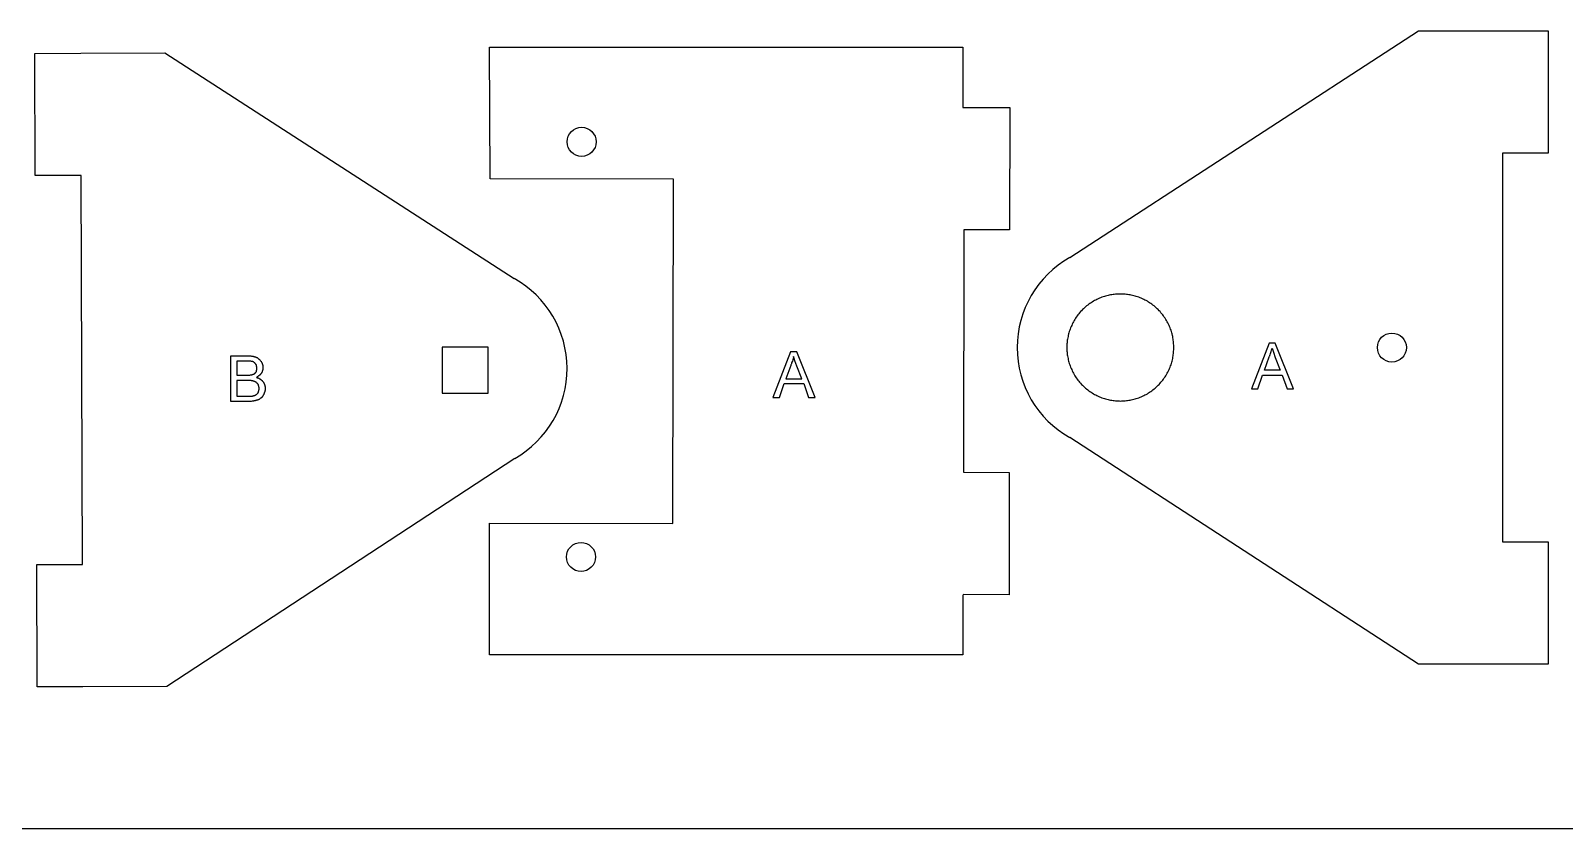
# Model space of a CAD drawing. Extents: x -681 to -116, y -32 to 76.
# Drawn here: x -398.1 to -297.7, y -31.6 to 20.6 of the extents above; entities that cross this region are included whole.
import ezdxf

# ---------------------------------------------------------------- set-up
doc = ezdxf.new("R2010")
doc.units = 0
doc.layers.add('DEFAULT', color=7, linetype='CONTINUOUS')
doc.layers.add('MAKE2D$VISIBLE$LINES', color=7, linetype='CONTINUOUS')

msp = doc.modelspace()

# ---------------------------------------------------------------- linework, layer by layer
at = {"layer": 'DEFAULT'}
for p, q in [((-368.03, 10.88), (-368.07, 19.49)), ((-368.07, 19.49), (-337.09, 19.49)), ((-337.09, 19.49), (-337.09, 15.55)), ((-337.09, 15.55), (-334.02, 15.54)), ((-334.02, 15.54), (-334.04, 7.54)), ((-356.03, 10.86), (-368.03, 10.88)), ((-356.07, -11.68), (-356.03, 10.86)), ((-337.04, 7.55), (-337.06, -8.32)), ((-334.04, 7.54), (-337.04, 7.55)), ((-368.16, -0.14), (-371.16, -0.14)), ((-371.16, -0.14), (-371.16, -3.14)), ((-368.16, -3.14), (-368.16, -0.14)), ((-371.16, -3.14), (-368.16, -3.14)), ((-337.06, -8.32), (-334.06, -8.33)), ((-334.06, -8.33), (-334.07, -16.33)), ((-368.07, -16.33), (-368.07, -11.66)), ((-368.07, -11.66), (-356.07, -11.68)), ((-368.07, -20.27), (-368.07, -16.33)), ((-337.09, -16.33), (-337.09, -20.27)), ((-334.07, -16.33), (-337.07, -16.32)), ((-337.09, -20.27), (-368.07, -20.27)), ((-681.13, -31.62), (-116.13, -31.62))]:
    msp.add_line(p, q, dxfattribs=at)
at = {"layer": 'DEFAULT', "color": 3}
for p, q in [((-317.07, 0.12), (-318.21, -2.86)), ((-316.66, 0.12), (-317.07, 0.12)), ((-315.47, -2.86), (-316.66, 0.12)), ((-385, -3.68), (-385, -0.7)), ((-385, -0.7), (-383.88, -0.7)), ((-383.88, -0.7), (-383.84, -0.7)), ((-383.84, -0.7), (-383.8, -0.7)), ((-383.8, -0.7), (-383.76, -0.71)), ((-383.76, -0.71), (-383.72, -0.71)), ((-383.72, -0.71), (-383.68, -0.71)), ((-383.68, -0.71), (-383.64, -0.72)), ((-383.64, -0.72), (-383.6, -0.72)), ((-383.6, -0.72), (-383.57, -0.73)), ((-383.57, -0.73), (-383.53, -0.73)), ((-383.53, -0.73), (-383.5, -0.74)), ((-383.5, -0.74), (-383.47, -0.75)), ((-383.47, -0.75), (-383.44, -0.76)), ((-383.44, -0.76), (-383.41, -0.76)), ((-383.41, -0.76), (-383.38, -0.77)), ((-383.38, -0.77), (-383.35, -0.78)), ((-383.35, -0.78), (-383.32, -0.79)), ((-383.32, -0.79), (-383.3, -0.81)), ((-383.3, -0.81), (-383.27, -0.82)), ((-383.27, -0.82), (-383.25, -0.84)), ((-383.25, -0.84), (-383.23, -0.85)), ((-383.23, -0.85), (-383.21, -0.87)), ((-383.21, -0.87), (-383.19, -0.88)), ((-383.19, -0.88), (-383.17, -0.9)), ((-383.17, -0.9), (-383.15, -0.92)), ((-383.15, -0.92), (-383.13, -0.94)), ((-383.13, -0.94), (-383.11, -0.95)), ((-383.11, -0.95), (-383.09, -0.97)), ((-383.09, -0.97), (-383.07, -0.99)), ((-383.07, -0.99), (-383.05, -1.02)), ((-348.38, -0.44), (-349.52, -3.43)), ((-347.97, -0.44), (-348.38, -0.44)), ((-348.23, -0.97), (-348.25, -1.05)), ((-348.21, -0.9), (-348.23, -0.97)), ((-348.17, -0.75), (-348.21, -0.9)), ((-348.15, -0.81), (-348.17, -0.75)), ((-348.13, -0.88), (-348.15, -0.81)), ((-348.09, -1.03), (-348.13, -0.88)), ((-346.77, -3.43), (-347.97, -0.44)), ((-317.36, -1.63), (-317.06, -0.76)), ((-317.06, -0.76), (-317.04, -0.73)), ((-317.04, -0.73), (-317.02, -0.7)), ((-317.02, -0.7), (-317.01, -0.66)), ((-317.01, -0.66), (-317, -0.63)), ((-317, -0.63), (-316.97, -0.55)), ((-316.97, -0.55), (-316.94, -0.48)), ((-316.94, -0.48), (-316.92, -0.41)), ((-316.92, -0.41), (-316.9, -0.34)), ((-316.9, -0.34), (-316.86, -0.19)), ((-316.86, -0.19), (-316.84, -0.25)), ((-316.84, -0.25), (-316.82, -0.32)), ((-316.82, -0.32), (-316.78, -0.47)), ((-316.78, -0.47), (-316.66, -0.82)), ((-316.66, -0.82), (-316.33, -1.63)), ((-384.01, -1.05), (-384.6, -1.05)), ((-384.6, -1.05), (-384.6, -1.97)), ((-384.6, -1.97), (-383.95, -1.97)), ((-383.93, -1.05), (-384.01, -1.05)), ((-383.95, -1.97), (-383.89, -1.97)), ((-383.86, -1.05), (-383.93, -1.05)), ((-383.89, -1.97), (-383.84, -1.96)), ((-383.79, -1.05), (-383.86, -1.05)), ((-383.84, -1.96), (-383.79, -1.96)), ((-383.73, -1.06), (-383.79, -1.05)), ((-383.79, -1.96), (-383.74, -1.96)), ((-383.74, -1.96), (-383.7, -1.95)), ((-383.68, -1.06), (-383.73, -1.06)), ((-383.7, -1.95), (-383.66, -1.95)), ((-383.63, -1.07), (-383.68, -1.06)), ((-383.66, -1.95), (-383.62, -1.94)), ((-383.59, -1.08), (-383.63, -1.07)), ((-383.62, -1.94), (-383.61, -1.94)), ((-383.61, -1.94), (-383.59, -1.93)), ((-383.56, -1.08), (-383.59, -1.08)), ((-383.59, -1.93), (-383.55, -1.92)), ((-383.55, -1.09), (-383.56, -1.08)), ((-383.54, -1.09), (-383.55, -1.09)), ((-383.55, -1.92), (-383.54, -1.91)), ((-383.53, -1.09), (-383.54, -1.09)), ((-383.54, -1.91), (-383.52, -1.9)), ((-383.52, -1.1), (-383.53, -1.09)), ((-383.51, -1.1), (-383.52, -1.1)), ((-383.52, -1.1), (-383.52, -1.1)), ((-383.52, -1.9), (-383.5, -1.9)), ((-383.5, -1.11), (-383.51, -1.1)), ((-383.49, -1.11), (-383.5, -1.11)), ((-383.5, -1.9), (-383.48, -1.89)), ((-383.49, -1.12), (-383.49, -1.11)), ((-383.48, -1.12), (-383.49, -1.12)), ((-383.47, -1.13), (-383.48, -1.12)), ((-383.48, -1.89), (-383.47, -1.88)), ((-383.48, -1.89), (-383.48, -1.89)), ((-383.46, -1.14), (-383.47, -1.13)), ((-383.47, -1.13), (-383.47, -1.13)), ((-383.47, -1.88), (-383.46, -1.88)), ((-383.45, -1.15), (-383.46, -1.14)), ((-383.46, -1.14), (-383.46, -1.14)), ((-383.46, -1.88), (-383.45, -1.87)), ((-383.44, -1.15), (-383.45, -1.15)), ((-383.45, -1.87), (-383.44, -1.86)), ((-383.45, -1.87), (-383.45, -1.87)), ((-383.44, -1.16), (-383.44, -1.15)), ((-383.43, -1.16), (-383.44, -1.16)), ((-383.44, -1.86), (-383.43, -1.86)), ((-383.42, -1.17), (-383.43, -1.16)), ((-383.43, -1.86), (-383.42, -1.85)), ((-383.43, -1.86), (-383.43, -1.86)), ((-383.41, -1.18), (-383.42, -1.17)), ((-383.42, -1.85), (-383.41, -1.85)), ((-383.4, -1.19), (-383.41, -1.18)), ((-383.41, -1.85), (-383.41, -1.84)), ((-383.41, -1.84), (-383.4, -1.84)), ((-383.39, -1.21), (-383.4, -1.19)), ((-383.4, -1.83), (-383.39, -1.82)), ((-383.4, -1.84), (-383.4, -1.83)), ((-383.38, -1.22), (-383.39, -1.21)), ((-383.39, -1.82), (-383.38, -1.82)), ((-383.37, -1.23), (-383.38, -1.22)), ((-383.38, -1.82), (-383.38, -1.81)), ((-383.38, -1.81), (-383.37, -1.81)), ((-383.36, -1.25), (-383.37, -1.23)), ((-383.37, -1.8), (-383.36, -1.79)), ((-383.37, -1.81), (-383.37, -1.8)), ((-383.35, -1.25), (-383.36, -1.25)), ((-383.36, -1.79), (-383.35, -1.78)), ((-383.36, -1.79), (-383.36, -1.79)), ((-383.35, -1.26), (-383.35, -1.25)), ((-383.34, -1.27), (-383.35, -1.26)), ((-383.35, -1.78), (-383.35, -1.77)), ((-383.35, -1.77), (-383.34, -1.77)), ((-383.33, -1.28), (-383.34, -1.27)), ((-383.34, -1.27), (-383.34, -1.27)), ((-383.34, -1.76), (-383.33, -1.75)), ((-383.34, -1.77), (-383.34, -1.76)), ((-383.33, -1.29), (-383.33, -1.28)), ((-383.33, -1.3), (-383.33, -1.29)), ((-383.32, -1.3), (-383.33, -1.3)), ((-383.33, -1.74), (-383.32, -1.73)), ((-383.33, -1.75), (-383.33, -1.74)), ((-383.33, -1.74), (-383.33, -1.74)), ((-383.32, -1.31), (-383.32, -1.3)), ((-383.32, -1.32), (-383.32, -1.31)), ((-383.31, -1.33), (-383.32, -1.32)), ((-383.32, -1.72), (-383.32, -1.71)), ((-383.32, -1.71), (-383.31, -1.71)), ((-383.32, -1.73), (-383.32, -1.72)), ((-383.31, -1.34), (-383.31, -1.33)), ((-383.31, -1.33), (-383.31, -1.33)), ((-383.31, -1.35), (-383.31, -1.34)), ((-383.3, -1.36), (-383.31, -1.35)), ((-383.31, -1.68), (-383.3, -1.67)), ((-383.31, -1.69), (-383.31, -1.68)), ((-383.31, -1.7), (-383.31, -1.69)), ((-383.31, -1.71), (-383.31, -1.7)), ((-383.3, -1.37), (-383.3, -1.36)), ((-383.3, -1.38), (-383.3, -1.37)), ((-383.3, -1.39), (-383.3, -1.38)), ((-383.3, -1.38), (-383.3, -1.38)), ((-383.29, -1.4), (-383.3, -1.39)), ((-383.3, -1.64), (-383.29, -1.63)), ((-383.3, -1.65), (-383.3, -1.64)), ((-383.3, -1.66), (-383.3, -1.65)), ((-383.3, -1.67), (-383.3, -1.66)), ((-383.3, -1.67), (-383.3, -1.67)), ((-383.29, -1.42), (-383.29, -1.4)), ((-383.29, -1.44), (-383.29, -1.42)), ((-383.29, -1.46), (-383.29, -1.44)), ((-383.29, -1.48), (-383.29, -1.46)), ((-383.29, -1.5), (-383.29, -1.48)), ((-383.29, -1.52), (-383.29, -1.5)), ((-383.29, -1.54), (-383.29, -1.52)), ((-383.29, -1.56), (-383.29, -1.54)), ((-383.29, -1.58), (-383.29, -1.56)), ((-383.29, -1.59), (-383.29, -1.58)), ((-383.29, -1.61), (-383.29, -1.59)), ((-383.29, -1.63), (-383.29, -1.61)), ((-383.13, -1.99), (-383.15, -2.01)), ((-383.11, -1.97), (-383.13, -1.99)), ((-383.09, -1.96), (-383.11, -1.97)), ((-383.08, -1.95), (-383.09, -1.96)), ((-383.07, -1.94), (-383.08, -1.95)), ((-383.06, -1.92), (-383.07, -1.93)), ((-383.07, -1.93), (-383.07, -1.94)), ((-383.05, -1.91), (-383.06, -1.92)), ((-383.05, -1.02), (-383.03, -1.04)), ((-383.04, -1.9), (-383.05, -1.91)), ((-383.03, -1.89), (-383.04, -1.9)), ((-383.03, -1.04), (-383.01, -1.06)), ((-383.02, -1.88), (-383.03, -1.89)), ((-383.01, -1.86), (-383.02, -1.87)), ((-383.02, -1.87), (-383.02, -1.88)), ((-383.01, -1.06), (-383, -1.08)), ((-383, -1.85), (-383.01, -1.86)), ((-383, -1.08), (-382.98, -1.11)), ((-382.99, -1.83), (-383, -1.84)), ((-383, -1.84), (-383, -1.85)), ((-382.98, -1.82), (-382.99, -1.83)), ((-382.98, -1.11), (-382.97, -1.13)), ((-382.97, -1.8), (-382.98, -1.81)), ((-382.98, -1.81), (-382.98, -1.82)), ((-382.97, -1.13), (-382.96, -1.15)), ((-382.96, -1.79), (-382.97, -1.8)), ((-382.96, -1.15), (-382.95, -1.18)), ((-382.95, -1.77), (-382.96, -1.78)), ((-382.96, -1.78), (-382.96, -1.79)), ((-382.95, -1.18), (-382.94, -1.2)), ((-382.94, -1.75), (-382.95, -1.76)), ((-382.95, -1.76), (-382.95, -1.77)), ((-382.94, -1.2), (-382.93, -1.23)), ((-382.93, -1.72), (-382.94, -1.74)), ((-382.94, -1.74), (-382.94, -1.75)), ((-382.93, -1.23), (-382.92, -1.25)), ((-382.92, -1.69), (-382.93, -1.7)), ((-382.93, -1.7), (-382.93, -1.71)), ((-382.93, -1.71), (-382.93, -1.72)), ((-382.92, -1.25), (-382.91, -1.27)), ((-382.91, -1.67), (-382.92, -1.68)), ((-382.92, -1.68), (-382.92, -1.69)), ((-382.91, -1.27), (-382.91, -1.3)), ((-382.91, -1.3), (-382.9, -1.32)), ((-382.9, -1.62), (-382.91, -1.63)), ((-382.91, -1.63), (-382.91, -1.64)), ((-382.91, -1.64), (-382.91, -1.66)), ((-382.91, -1.66), (-382.91, -1.67)), ((-382.9, -1.32), (-382.9, -1.35)), ((-382.9, -1.35), (-382.89, -1.37)), ((-382.89, -1.57), (-382.9, -1.59)), ((-382.9, -1.59), (-382.9, -1.6)), ((-382.9, -1.6), (-382.9, -1.61)), ((-382.9, -1.61), (-382.9, -1.62)), ((-382.89, -1.37), (-382.89, -1.4)), ((-382.89, -1.4), (-382.89, -1.43)), ((-382.89, -1.43), (-382.89, -1.45)), ((-382.89, -1.45), (-382.89, -1.48)), ((-382.89, -1.48), (-382.89, -1.49)), ((-382.89, -1.49), (-382.89, -1.5)), ((-382.89, -1.5), (-382.89, -1.52)), ((-382.89, -1.52), (-382.89, -1.53)), ((-382.89, -1.53), (-382.89, -1.54)), ((-382.89, -1.54), (-382.89, -1.55)), ((-382.89, -1.55), (-382.89, -1.56)), ((-382.89, -1.56), (-382.89, -1.57)), ((-348.36, -1.33), (-348.67, -2.2)), ((-348.35, -1.29), (-348.36, -1.33)), ((-348.33, -1.26), (-348.35, -1.29)), ((-348.32, -1.23), (-348.33, -1.26)), ((-348.3, -1.19), (-348.32, -1.23)), ((-348.28, -1.12), (-348.3, -1.19)), ((-348.25, -1.05), (-348.28, -1.12)), ((-347.97, -1.38), (-348.09, -1.03)), ((-347.64, -2.2), (-347.97, -1.38)), ((-317.8, -2.86), (-317.49, -1.96)), ((-317.49, -1.96), (-316.21, -1.96)), ((-316.33, -1.63), (-317.36, -1.63)), ((-316.21, -1.96), (-315.88, -2.86)), ((-383.92, -2.31), (-384.6, -2.31)), ((-384.6, -2.31), (-384.6, -3.34)), ((-383.85, -2.31), (-383.92, -2.31)), ((-383.78, -2.31), (-383.85, -2.31)), ((-383.72, -2.32), (-383.78, -2.31)), ((-383.69, -2.32), (-383.72, -2.32)), ((-383.66, -2.32), (-383.69, -2.32)), ((-383.63, -2.33), (-383.66, -2.32)), ((-383.61, -2.33), (-383.63, -2.33)), ((-383.58, -2.34), (-383.61, -2.33)), ((-383.56, -2.34), (-383.58, -2.34)), ((-383.54, -2.35), (-383.56, -2.34)), ((-383.53, -2.35), (-383.54, -2.35)), ((-383.52, -2.35), (-383.53, -2.35)), ((-383.51, -2.36), (-383.52, -2.35)), ((-383.5, -2.36), (-383.51, -2.36)), ((-383.49, -2.36), (-383.5, -2.36)), ((-383.48, -2.37), (-383.49, -2.36)), ((-383.46, -2.37), (-383.48, -2.37)), ((-383.45, -2.38), (-383.46, -2.37)), ((-383.43, -2.39), (-383.45, -2.38)), ((-383.41, -2.4), (-383.43, -2.39)), ((-383.39, -2.4), (-383.41, -2.4)), ((-383.38, -2.41), (-383.39, -2.4)), ((-383.36, -2.42), (-383.38, -2.41)), ((-383.34, -2.43), (-383.36, -2.42)), ((-383.33, -2.44), (-383.34, -2.43)), ((-383.31, -2.45), (-383.33, -2.44)), ((-383.29, -2.1), (-383.32, -2.11)), ((-383.32, -2.11), (-383.29, -2.12)), ((-383.3, -2.47), (-383.31, -2.45)), ((-383.29, -2.48), (-383.3, -2.47)), ((-383.27, -2.08), (-383.29, -2.1)), ((-383.29, -2.12), (-383.27, -2.13)), ((-383.27, -2.49), (-383.29, -2.48)), ((-383.24, -2.07), (-383.27, -2.08)), ((-383.27, -2.13), (-383.25, -2.13)), ((-383.26, -2.5), (-383.27, -2.49)), ((-383.24, -2.51), (-383.26, -2.5)), ((-383.25, -2.13), (-383.23, -2.14)), ((-383.22, -2.06), (-383.24, -2.07)), ((-383.23, -2.53), (-383.24, -2.51)), ((-383.23, -2.14), (-383.22, -2.15)), ((-383.22, -2.55), (-383.23, -2.53)), ((-383.2, -2.04), (-383.22, -2.06)), ((-383.22, -2.15), (-383.2, -2.15)), ((-383.21, -2.56), (-383.22, -2.55)), ((-383.2, -2.58), (-383.21, -2.56)), ((-383.17, -2.02), (-383.2, -2.04)), ((-383.2, -2.15), (-383.19, -2.16)), ((-383.19, -2.6), (-383.2, -2.58)), ((-383.19, -2.16), (-383.17, -2.17)), ((-383.19, -2.61), (-383.19, -2.6)), ((-383.18, -2.63), (-383.19, -2.61)), ((-383.18, -2.64), (-383.18, -2.63)), ((-383.17, -2.65), (-383.18, -2.64)), ((-383.15, -2.01), (-383.17, -2.02)), ((-383.17, -2.17), (-383.15, -2.17)), ((-383.17, -2.66), (-383.17, -2.65)), ((-383.17, -2.67), (-383.17, -2.66)), ((-383.16, -2.68), (-383.17, -2.67)), ((-383.17, -3.02), (-383.16, -3)), ((-383.16, -2.69), (-383.16, -2.68)), ((-383.16, -2.7), (-383.16, -2.69)), ((-383.16, -2.71), (-383.16, -2.7)), ((-383.15, -2.72), (-383.16, -2.71)), ((-383.16, -2.98), (-383.15, -2.97)), ((-383.16, -3), (-383.16, -2.98)), ((-383.15, -2.17), (-383.14, -2.18)), ((-383.15, -2.73), (-383.15, -2.72)), ((-383.15, -2.74), (-383.15, -2.73)), ((-383.15, -2.75), (-383.15, -2.74)), ((-383.15, -2.76), (-383.15, -2.75)), ((-383.14, -2.77), (-383.15, -2.76)), ((-383.15, -2.92), (-383.14, -2.9)), ((-383.15, -2.94), (-383.15, -2.92)), ((-383.15, -2.95), (-383.15, -2.94)), ((-383.15, -2.97), (-383.15, -2.95)), ((-383.14, -2.18), (-383.13, -2.19)), ((-383.14, -2.78), (-383.14, -2.77)), ((-383.14, -2.79), (-383.14, -2.78)), ((-383.14, -2.8), (-383.14, -2.79)), ((-383.14, -2.81), (-383.14, -2.8)), ((-383.14, -2.82), (-383.14, -2.81)), ((-383.14, -2.84), (-383.14, -2.82)), ((-383.14, -2.85), (-383.14, -2.84)), ((-383.14, -2.87), (-383.14, -2.85)), ((-383.14, -2.89), (-383.14, -2.87)), ((-383.14, -2.9), (-383.14, -2.89)), ((-383.13, -2.19), (-383.11, -2.2)), ((-383.11, -2.2), (-383.1, -2.2)), ((-383.1, -2.2), (-383.08, -2.21)), ((-383.08, -2.21), (-383.07, -2.22)), ((-383.07, -2.22), (-383.06, -2.23)), ((-383.06, -2.23), (-383.04, -2.24)), ((-383.04, -2.24), (-383.03, -2.25)), ((-383.03, -2.25), (-383.02, -2.26)), ((-383.02, -2.26), (-383.01, -2.27)), ((-383.01, -2.27), (-383, -2.28)), ((-383, -2.28), (-382.98, -2.29)), ((-382.98, -2.29), (-382.97, -2.3)), ((-382.97, -2.3), (-382.96, -2.31)), ((-382.96, -2.31), (-382.95, -2.32)), ((-382.95, -2.32), (-382.93, -2.34)), ((-382.93, -2.34), (-382.91, -2.36)), ((-382.91, -2.36), (-382.89, -2.38)), ((-382.89, -2.38), (-382.87, -2.41)), ((-382.87, -2.41), (-382.86, -2.43)), ((-382.86, -2.43), (-382.85, -2.44)), ((-382.85, -2.44), (-382.84, -2.46)), ((-382.84, -2.46), (-382.83, -2.47)), ((-382.83, -2.47), (-382.83, -2.48)), ((-382.83, -2.48), (-382.82, -2.5)), ((-382.82, -2.5), (-382.81, -2.51)), ((-382.81, -2.51), (-382.81, -2.52)), ((-382.81, -2.52), (-382.8, -2.53)), ((-382.8, -2.53), (-382.8, -2.55)), ((-382.8, -2.55), (-382.79, -2.56)), ((-382.79, -2.56), (-382.79, -2.58)), ((-382.79, -2.58), (-382.78, -2.59)), ((-382.78, -2.59), (-382.78, -2.6)), ((-382.78, -2.6), (-382.77, -2.62)), ((-382.77, -2.62), (-382.77, -2.63)), ((-382.77, -2.63), (-382.77, -2.65)), ((-382.77, -2.65), (-382.76, -2.66)), ((-382.76, -3.01), (-382.77, -3.03)), ((-382.76, -2.66), (-382.76, -2.68)), ((-382.76, -2.68), (-382.76, -2.69)), ((-382.76, -2.69), (-382.75, -2.71)), ((-382.75, -2.96), (-382.76, -2.98)), ((-382.76, -2.98), (-382.76, -3.01)), ((-382.75, -2.71), (-382.75, -2.72)), ((-382.75, -2.72), (-382.75, -2.74)), ((-382.75, -2.74), (-382.75, -2.75)), ((-382.75, -2.75), (-382.75, -2.77)), ((-382.75, -2.77), (-382.74, -2.79)), ((-382.74, -2.88), (-382.75, -2.91)), ((-382.75, -2.91), (-382.75, -2.93)), ((-382.75, -2.93), (-382.75, -2.96)), ((-382.74, -2.79), (-382.74, -2.8)), ((-382.74, -2.8), (-382.74, -2.82)), ((-382.74, -2.82), (-382.74, -2.84)), ((-382.74, -2.84), (-382.74, -2.86)), ((-382.74, -2.86), (-382.74, -2.88)), ((-349.1, -3.43), (-348.8, -2.52)), ((-348.8, -2.52), (-347.51, -2.52)), ((-348.67, -2.2), (-347.64, -2.2)), ((-347.51, -2.52), (-347.19, -3.43)), ((-318.21, -2.86), (-317.8, -2.86)), ((-315.88, -2.86), (-315.47, -2.86)), ((-383.86, -3.68), (-385, -3.68)), ((-384.6, -3.34), (-383.85, -3.34)), ((-383.79, -3.68), (-383.86, -3.68)), ((-383.85, -3.34), (-383.76, -3.34)), ((-383.72, -3.68), (-383.79, -3.68)), ((-383.76, -3.34), (-383.72, -3.34)), ((-383.72, -3.34), (-383.68, -3.34)), ((-383.66, -3.68), (-383.72, -3.68)), ((-383.68, -3.34), (-383.67, -3.34)), ((-383.67, -3.34), (-383.65, -3.34)), ((-383.59, -3.67), (-383.66, -3.68)), ((-383.65, -3.34), (-383.64, -3.34)), ((-383.64, -3.34), (-383.62, -3.33)), ((-383.62, -3.33), (-383.61, -3.33)), ((-383.61, -3.33), (-383.6, -3.33)), ((-383.6, -3.33), (-383.6, -3.33)), ((-383.6, -3.33), (-383.59, -3.33)), ((-383.59, -3.33), (-383.59, -3.33)), ((-383.59, -3.33), (-383.58, -3.33)), ((-383.56, -3.67), (-383.59, -3.67)), ((-383.58, -3.33), (-383.57, -3.32)), ((-383.57, -3.32), (-383.51, -3.31)), ((-383.53, -3.66), (-383.56, -3.67)), ((-383.5, -3.66), (-383.53, -3.66)), ((-383.51, -3.31), (-383.48, -3.3)), ((-383.48, -3.65), (-383.5, -3.66)), ((-383.48, -3.3), (-383.47, -3.3)), ((-383.45, -3.65), (-383.48, -3.65)), ((-383.47, -3.3), (-383.45, -3.29)), ((-383.45, -3.29), (-383.44, -3.29)), ((-383.42, -3.64), (-383.45, -3.65)), ((-383.44, -3.29), (-383.43, -3.29)), ((-383.43, -3.29), (-383.41, -3.28)), ((-383.4, -3.64), (-383.42, -3.64)), ((-383.41, -3.28), (-383.4, -3.28)), ((-383.4, -3.28), (-383.4, -3.27)), ((-383.4, -3.27), (-383.39, -3.27)), ((-383.38, -3.63), (-383.4, -3.64)), ((-383.39, -3.27), (-383.38, -3.27)), ((-383.38, -3.27), (-383.38, -3.26)), ((-383.38, -3.26), (-383.37, -3.26)), ((-383.36, -3.63), (-383.38, -3.63)), ((-383.37, -3.26), (-383.36, -3.25)), ((-383.37, -3.26), (-383.37, -3.26)), ((-383.36, -3.25), (-383.36, -3.25)), ((-383.36, -3.25), (-383.35, -3.25)), ((-383.35, -3.63), (-383.36, -3.63)), ((-383.35, -3.25), (-383.34, -3.24)), ((-383.34, -3.62), (-383.35, -3.63)), ((-383.34, -3.24), (-383.34, -3.24)), ((-383.34, -3.24), (-383.33, -3.24)), ((-383.33, -3.62), (-383.34, -3.62)), ((-383.33, -3.24), (-383.33, -3.23)), ((-383.33, -3.23), (-383.32, -3.23)), ((-383.32, -3.62), (-383.33, -3.62)), ((-383.32, -3.23), (-383.31, -3.22)), ((-383.31, -3.62), (-383.32, -3.62)), ((-383.31, -3.22), (-383.31, -3.22)), ((-383.31, -3.22), (-383.3, -3.22)), ((-383.3, -3.61), (-383.31, -3.62)), ((-383.3, -3.22), (-383.3, -3.21)), ((-383.3, -3.21), (-383.29, -3.21)), ((-383.28, -3.61), (-383.3, -3.61)), ((-383.29, -3.21), (-383.28, -3.2)), ((-383.28, -3.2), (-383.27, -3.19)), ((-383.28, -3.2), (-383.28, -3.2)), ((-383.27, -3.61), (-383.28, -3.61)), ((-383.27, -3.19), (-383.26, -3.18)), ((-383.27, -3.19), (-383.27, -3.19)), ((-383.26, -3.6), (-383.27, -3.61)), ((-383.26, -3.18), (-383.25, -3.17)), ((-383.26, -3.18), (-383.26, -3.18)), ((-383.25, -3.6), (-383.26, -3.6)), ((-383.25, -3.17), (-383.24, -3.16)), ((-383.25, -3.17), (-383.25, -3.17)), ((-383.24, -3.6), (-383.25, -3.6)), ((-383.24, -3.16), (-383.23, -3.15)), ((-383.24, -3.16), (-383.24, -3.16)), ((-383.22, -3.59), (-383.24, -3.6)), ((-383.23, -3.14), (-383.22, -3.13)), ((-383.23, -3.15), (-383.23, -3.14)), ((-383.23, -3.15), (-383.23, -3.15)), ((-383.22, -3.13), (-383.21, -3.12)), ((-383.22, -3.13), (-383.22, -3.13)), ((-383.2, -3.58), (-383.22, -3.59)), ((-383.21, -3.11), (-383.2, -3.1)), ((-383.21, -3.12), (-383.21, -3.11)), ((-383.21, -3.11), (-383.21, -3.11)), ((-383.2, -3.1), (-383.19, -3.09)), ((-383.2, -3.1), (-383.2, -3.1)), ((-383.18, -3.57), (-383.2, -3.58)), ((-383.19, -3.07), (-383.18, -3.06)), ((-383.19, -3.08), (-383.19, -3.07)), ((-383.19, -3.07), (-383.19, -3.07)), ((-383.19, -3.09), (-383.19, -3.08)), ((-383.18, -3.05), (-383.17, -3.03)), ((-383.18, -3.06), (-383.18, -3.05)), ((-383.16, -3.56), (-383.18, -3.57)), ((-383.17, -3.03), (-383.17, -3.02)), ((-383.14, -3.55), (-383.16, -3.56)), ((-383.12, -3.54), (-383.14, -3.55)), ((-383.1, -3.52), (-383.12, -3.54)), ((-383.09, -3.51), (-383.1, -3.52)), ((-383.07, -3.5), (-383.09, -3.51)), ((-383.05, -3.49), (-383.07, -3.5)), ((-383.04, -3.48), (-383.05, -3.49)), ((-383.03, -3.48), (-383.04, -3.48)), ((-383.02, -3.46), (-383.03, -3.47)), ((-383.03, -3.47), (-383.03, -3.48)), ((-383.01, -3.46), (-383.02, -3.46)), ((-383, -3.45), (-383.01, -3.46)), ((-382.99, -3.45), (-383, -3.45)), ((-382.98, -3.43), (-382.99, -3.44)), ((-382.99, -3.44), (-382.99, -3.45)), ((-382.97, -3.42), (-382.98, -3.43)), ((-382.96, -3.42), (-382.97, -3.42)), ((-382.95, -3.4), (-382.96, -3.41)), ((-382.96, -3.41), (-382.96, -3.42)), ((-382.94, -3.39), (-382.95, -3.4)), ((-382.93, -3.38), (-382.94, -3.39)), ((-382.94, -3.39), (-382.94, -3.39)), ((-382.92, -3.37), (-382.93, -3.38)), ((-382.91, -3.35), (-382.92, -3.36)), ((-382.92, -3.36), (-382.92, -3.37)), ((-382.9, -3.34), (-382.91, -3.35)), ((-382.89, -3.32), (-382.9, -3.33)), ((-382.9, -3.33), (-382.9, -3.34)), ((-382.88, -3.3), (-382.89, -3.32)), ((-382.87, -3.28), (-382.88, -3.3)), ((-382.85, -3.26), (-382.87, -3.28)), ((-382.84, -3.24), (-382.85, -3.26)), ((-382.83, -3.22), (-382.84, -3.24)), ((-382.82, -3.19), (-382.83, -3.22)), ((-382.81, -3.17), (-382.82, -3.19)), ((-382.8, -3.13), (-382.81, -3.15)), ((-382.81, -3.15), (-382.81, -3.17)), ((-382.79, -3.1), (-382.8, -3.13)), ((-382.78, -3.08), (-382.79, -3.1)), ((-382.77, -3.06), (-382.78, -3.08)), ((-382.77, -3.03), (-382.77, -3.06)), ((-349.52, -3.43), (-349.1, -3.43)), ((-347.19, -3.43), (-346.77, -3.43))]:
    msp.add_line(p, q, dxfattribs=at)
at = {"layer": 'DEFAULT'}
for centre in [(-362.04, 13.3), (-309.03, -0.16), (-362.08, -13.86)]:
    msp.add_circle(centre, 0.95, dxfattribs=at)
at = {"layer": 'MAKE2D$VISIBLE$LINES'}
for p, q in [((-330.1, 5.73), (-307.3, 20.57)), ((-307.3, 20.57), (-301.8, 20.57)), ((-301.8, 20.57), (-298.8, 20.57)), ((-298.8, 20.57), (-298.8, 12.57)), ((-397.81, 19.09), (-394.81, 19.1)), ((-397.78, 11.09), (-397.81, 19.09)), ((-394.81, 19.1), (-389.31, 19.12)), ((-389.31, 19.12), (-366.45, 4.36)), ((-298.8, 12.57), (-301.8, 12.57)), ((-301.8, 12.57), (-301.8, -12.88)), ((-394.78, 11.1), (-397.78, 11.09)), ((-394.69, -14.35), (-394.78, 11.1)), ((-328.25, 3.03), (-328.33, 2.99)), ((-328.17, 3.07), (-328.25, 3.03)), ((-328.09, 3.1), (-328.17, 3.07)), ((-328.01, 3.13), (-328.09, 3.1)), ((-327.92, 3.16), (-328.01, 3.13)), ((-327.84, 3.19), (-327.92, 3.16)), ((-327.76, 3.21), (-327.84, 3.19)), ((-327.68, 3.23), (-327.76, 3.21)), ((-327.6, 3.25), (-327.68, 3.23)), ((-327.52, 3.27), (-327.6, 3.25)), ((-327.43, 3.29), (-327.52, 3.27)), ((-327.35, 3.3), (-327.43, 3.29)), ((-327.27, 3.31), (-327.35, 3.3)), ((-327.19, 3.32), (-327.27, 3.31)), ((-327.11, 3.33), (-327.19, 3.32)), ((-327.03, 3.34), (-327.11, 3.33)), ((-326.95, 3.34), (-327.03, 3.34)), ((-326.88, 3.34), (-326.95, 3.34)), ((-326.8, 3.34), (-326.88, 3.34)), ((-326.72, 3.34), (-326.8, 3.34)), ((-326.64, 3.34), (-326.72, 3.34)), ((-326.56, 3.34), (-326.64, 3.34)), ((-326.48, 3.33), (-326.56, 3.34)), ((-326.4, 3.32), (-326.48, 3.33)), ((-326.32, 3.31), (-326.4, 3.32)), ((-326.24, 3.3), (-326.32, 3.31)), ((-326.16, 3.29), (-326.24, 3.3)), ((-326.08, 3.27), (-326.16, 3.29)), ((-326, 3.25), (-326.08, 3.27)), ((-325.92, 3.23), (-326, 3.25)), ((-325.83, 3.21), (-325.92, 3.23)), ((-325.75, 3.19), (-325.83, 3.21)), ((-325.67, 3.16), (-325.75, 3.19)), ((-325.59, 3.13), (-325.67, 3.16)), ((-325.51, 3.1), (-325.59, 3.13)), ((-325.43, 3.07), (-325.51, 3.1)), ((-325.35, 3.03), (-325.43, 3.07)), ((-325.27, 2.99), (-325.35, 3.03)), ((-329.51, 2.05), (-329.57, 1.98)), ((-329.46, 2.12), (-329.51, 2.05)), ((-329.4, 2.19), (-329.46, 2.12)), ((-329.34, 2.25), (-329.4, 2.19)), ((-329.27, 2.32), (-329.34, 2.25)), ((-329.21, 2.38), (-329.27, 2.32)), ((-329.14, 2.44), (-329.21, 2.38)), ((-329.07, 2.5), (-329.14, 2.44)), ((-329, 2.56), (-329.07, 2.5)), ((-328.93, 2.62), (-329, 2.56)), ((-328.86, 2.67), (-328.93, 2.62)), ((-328.79, 2.72), (-328.86, 2.67)), ((-328.71, 2.77), (-328.79, 2.72)), ((-328.64, 2.82), (-328.71, 2.77)), ((-328.56, 2.87), (-328.64, 2.82)), ((-328.48, 2.91), (-328.56, 2.87)), ((-328.41, 2.95), (-328.48, 2.91)), ((-328.33, 2.99), (-328.41, 2.95)), ((-325.19, 2.95), (-325.27, 2.99)), ((-325.11, 2.91), (-325.19, 2.95)), ((-325.03, 2.87), (-325.11, 2.91)), ((-324.96, 2.82), (-325.03, 2.87)), ((-324.88, 2.77), (-324.96, 2.82)), ((-324.81, 2.72), (-324.88, 2.77)), ((-324.73, 2.67), (-324.81, 2.72)), ((-324.66, 2.62), (-324.73, 2.67)), ((-324.59, 2.56), (-324.66, 2.62)), ((-324.52, 2.5), (-324.59, 2.56)), ((-324.45, 2.44), (-324.52, 2.5)), ((-324.39, 2.38), (-324.45, 2.44)), ((-324.32, 2.32), (-324.39, 2.38)), ((-324.26, 2.25), (-324.32, 2.32)), ((-324.2, 2.19), (-324.26, 2.25)), ((-324.14, 2.12), (-324.2, 2.19)), ((-324.08, 2.05), (-324.14, 2.12)), ((-324.02, 1.98), (-324.08, 2.05)), ((-330.08, 1.05), (-330.11, 0.97)), ((-330.05, 1.13), (-330.08, 1.05)), ((-330.02, 1.21), (-330.05, 1.13)), ((-329.98, 1.29), (-330.02, 1.21)), ((-329.95, 1.37), (-329.98, 1.29)), ((-329.91, 1.45), (-329.95, 1.37)), ((-329.86, 1.53), (-329.91, 1.45)), ((-329.82, 1.61), (-329.86, 1.53)), ((-329.78, 1.68), (-329.82, 1.61)), ((-329.73, 1.76), (-329.78, 1.68)), ((-329.68, 1.83), (-329.73, 1.76)), ((-329.63, 1.91), (-329.68, 1.83)), ((-329.57, 1.98), (-329.63, 1.91)), ((-323.97, 1.91), (-324.02, 1.98)), ((-323.92, 1.83), (-323.97, 1.91)), ((-323.87, 1.76), (-323.92, 1.83)), ((-323.82, 1.68), (-323.87, 1.76)), ((-323.77, 1.61), (-323.82, 1.68)), ((-323.73, 1.53), (-323.77, 1.61)), ((-323.69, 1.45), (-323.73, 1.53)), ((-323.65, 1.37), (-323.69, 1.45)), ((-323.61, 1.29), (-323.65, 1.37)), ((-323.58, 1.21), (-323.61, 1.29)), ((-323.54, 1.13), (-323.58, 1.21)), ((-323.51, 1.05), (-323.54, 1.13)), ((-323.48, 0.97), (-323.51, 1.05)), ((-330.29, 0), (-330.3, -0.08)), ((-330.28, 0.16), (-330.29, 0.08)), ((-330.29, 0.08), (-330.29, 0)), ((-330.27, 0.32), (-330.28, 0.24)), ((-330.28, 0.24), (-330.28, 0.16)), ((-330.25, 0.4), (-330.27, 0.32)), ((-330.24, 0.48), (-330.25, 0.4)), ((-330.22, 0.56), (-330.24, 0.48)), ((-330.21, 0.64), (-330.22, 0.56)), ((-330.18, 0.73), (-330.21, 0.64)), ((-330.16, 0.81), (-330.18, 0.73)), ((-330.14, 0.89), (-330.16, 0.81)), ((-330.11, 0.97), (-330.14, 0.89)), ((-323.46, 0.89), (-323.48, 0.97)), ((-323.43, 0.81), (-323.46, 0.89)), ((-323.41, 0.73), (-323.43, 0.81)), ((-323.39, 0.64), (-323.41, 0.73)), ((-323.37, 0.56), (-323.39, 0.64)), ((-323.36, 0.48), (-323.37, 0.56)), ((-323.34, 0.4), (-323.36, 0.48)), ((-323.33, 0.32), (-323.34, 0.4)), ((-323.32, 0.24), (-323.33, 0.32)), ((-323.31, 0.16), (-323.32, 0.24)), ((-323.31, 0.08), (-323.31, 0.16)), ((-323.3, 0), (-323.31, 0.08)), ((-323.3, -0.08), (-323.3, 0)), ((-330.3, -0.08), (-330.3, -0.16)), ((-330.3, -0.16), (-330.3, -0.23)), ((-330.3, -0.23), (-330.29, -0.31)), ((-330.29, -0.31), (-330.29, -0.39)), ((-330.29, -0.39), (-330.28, -0.47)), ((-330.28, -0.47), (-330.28, -0.55)), ((-330.28, -0.55), (-330.27, -0.63)), ((-330.27, -0.63), (-330.25, -0.71)), ((-330.25, -0.71), (-330.24, -0.79)), ((-330.24, -0.79), (-330.22, -0.87)), ((-330.22, -0.87), (-330.21, -0.96)), ((-330.21, -0.96), (-330.18, -1.04)), ((-323.41, -1.04), (-323.39, -0.96)), ((-323.39, -0.96), (-323.37, -0.87)), ((-323.37, -0.87), (-323.36, -0.79)), ((-323.36, -0.79), (-323.34, -0.71)), ((-323.34, -0.71), (-323.33, -0.63)), ((-323.33, -0.63), (-323.32, -0.55)), ((-323.32, -0.55), (-323.31, -0.47)), ((-323.31, -0.39), (-323.3, -0.31)), ((-323.31, -0.47), (-323.31, -0.39)), ((-323.3, -0.16), (-323.3, -0.08)), ((-323.3, -0.23), (-323.3, -0.16)), ((-323.3, -0.31), (-323.3, -0.23)), ((-330.18, -1.04), (-330.16, -1.12)), ((-330.16, -1.12), (-330.14, -1.2)), ((-330.14, -1.2), (-330.11, -1.28)), ((-330.11, -1.28), (-330.08, -1.36)), ((-330.08, -1.36), (-330.05, -1.44)), ((-330.05, -1.44), (-330.02, -1.52)), ((-330.02, -1.52), (-329.98, -1.6)), ((-329.98, -1.6), (-329.95, -1.68)), ((-329.95, -1.68), (-329.91, -1.76)), ((-329.91, -1.76), (-329.86, -1.84)), ((-329.86, -1.84), (-329.82, -1.92)), ((-329.82, -1.92), (-329.78, -2)), ((-329.78, -2), (-329.73, -2.07)), ((-323.87, -2.07), (-323.82, -2)), ((-323.82, -2), (-323.77, -1.92)), ((-323.77, -1.92), (-323.73, -1.84)), ((-323.73, -1.84), (-323.69, -1.76)), ((-323.69, -1.76), (-323.65, -1.68)), ((-323.65, -1.68), (-323.61, -1.6)), ((-323.61, -1.6), (-323.58, -1.52)), ((-323.58, -1.52), (-323.54, -1.44)), ((-323.54, -1.44), (-323.51, -1.36)), ((-323.51, -1.36), (-323.48, -1.28)), ((-323.48, -1.28), (-323.46, -1.2)), ((-323.46, -1.2), (-323.43, -1.12)), ((-323.43, -1.12), (-323.41, -1.04)), ((-329.73, -2.07), (-329.68, -2.15)), ((-329.68, -2.15), (-329.63, -2.22)), ((-329.63, -2.22), (-329.57, -2.29)), ((-329.57, -2.29), (-329.51, -2.36)), ((-329.51, -2.36), (-329.46, -2.43)), ((-329.46, -2.43), (-329.4, -2.5)), ((-329.4, -2.5), (-329.34, -2.57)), ((-329.34, -2.57), (-329.27, -2.63)), ((-329.27, -2.63), (-329.21, -2.69)), ((-329.21, -2.69), (-329.14, -2.75)), ((-329.14, -2.75), (-329.07, -2.81)), ((-329.07, -2.81), (-329, -2.87)), ((-329, -2.87), (-328.93, -2.93)), ((-328.93, -2.93), (-328.86, -2.98)), ((-328.86, -2.98), (-328.79, -3.03)), ((-324.81, -3.03), (-324.73, -2.98)), ((-324.73, -2.98), (-324.66, -2.93)), ((-324.66, -2.93), (-324.59, -2.87)), ((-324.59, -2.87), (-324.52, -2.81)), ((-324.52, -2.81), (-324.45, -2.75)), ((-324.45, -2.75), (-324.39, -2.69)), ((-324.39, -2.69), (-324.32, -2.63)), ((-324.32, -2.63), (-324.26, -2.57)), ((-324.26, -2.57), (-324.2, -2.5)), ((-324.2, -2.5), (-324.14, -2.43)), ((-324.14, -2.43), (-324.08, -2.36)), ((-324.08, -2.36), (-324.02, -2.29)), ((-324.02, -2.29), (-323.97, -2.22)), ((-323.97, -2.22), (-323.92, -2.15)), ((-323.92, -2.15), (-323.87, -2.07)), ((-328.79, -3.03), (-328.71, -3.08)), ((-328.71, -3.08), (-328.64, -3.13)), ((-328.64, -3.13), (-328.56, -3.18)), ((-328.56, -3.18), (-328.48, -3.22)), ((-328.48, -3.22), (-328.41, -3.26)), ((-328.41, -3.26), (-328.33, -3.3)), ((-328.33, -3.3), (-328.25, -3.34)), ((-328.25, -3.34), (-328.17, -3.38)), ((-328.17, -3.38), (-328.09, -3.41)), ((-328.09, -3.41), (-328.01, -3.44)), ((-328.01, -3.44), (-327.92, -3.47)), ((-327.92, -3.47), (-327.84, -3.5)), ((-327.84, -3.5), (-327.76, -3.52)), ((-327.76, -3.52), (-327.68, -3.54)), ((-327.68, -3.54), (-327.6, -3.56)), ((-327.6, -3.56), (-327.52, -3.58)), ((-327.52, -3.58), (-327.43, -3.6)), ((-327.43, -3.6), (-327.35, -3.61)), ((-327.35, -3.61), (-327.27, -3.62)), ((-327.27, -3.62), (-327.19, -3.63)), ((-327.19, -3.63), (-327.11, -3.64)), ((-327.11, -3.64), (-327.03, -3.65)), ((-327.03, -3.65), (-326.95, -3.65)), ((-326.95, -3.65), (-326.88, -3.65)), ((-326.88, -3.65), (-326.8, -3.66)), ((-326.8, -3.66), (-326.72, -3.65)), ((-326.72, -3.65), (-326.64, -3.65)), ((-326.64, -3.65), (-326.56, -3.65)), ((-326.56, -3.65), (-326.48, -3.64)), ((-326.48, -3.64), (-326.4, -3.63)), ((-326.4, -3.63), (-326.32, -3.62)), ((-326.32, -3.62), (-326.24, -3.61)), ((-326.24, -3.61), (-326.16, -3.6)), ((-326.16, -3.6), (-326.08, -3.58)), ((-326.08, -3.58), (-326, -3.56)), ((-326, -3.56), (-325.92, -3.54)), ((-325.92, -3.54), (-325.83, -3.52)), ((-325.83, -3.52), (-325.75, -3.5)), ((-325.75, -3.5), (-325.67, -3.47)), ((-325.67, -3.47), (-325.59, -3.44)), ((-325.59, -3.44), (-325.51, -3.41)), ((-325.51, -3.41), (-325.43, -3.38)), ((-325.43, -3.38), (-325.35, -3.34)), ((-325.35, -3.34), (-325.27, -3.3)), ((-325.27, -3.3), (-325.19, -3.26)), ((-325.19, -3.26), (-325.11, -3.22)), ((-325.11, -3.22), (-325.03, -3.18)), ((-325.03, -3.18), (-324.96, -3.13)), ((-324.96, -3.13), (-324.88, -3.08)), ((-324.88, -3.08), (-324.81, -3.03)), ((-307.3, -20.88), (-330.1, -6.04)), ((-366.41, -7.41), (-389.17, -22.34)), ((-301.8, -12.88), (-298.8, -12.88)), ((-298.8, -12.88), (-298.8, -20.88)), ((-397.69, -14.36), (-394.69, -14.35)), ((-397.67, -22.36), (-397.69, -14.36)), ((-301.8, -20.88), (-307.3, -20.88)), ((-298.8, -20.88), (-301.8, -20.88)), ((-394.67, -22.35), (-397.67, -22.36)), ((-389.17, -22.34), (-394.67, -22.35))]:
    msp.add_line(p, q, dxfattribs=at)
for centre, start, end in [((-326.8, -0.16), 119.3059, 240.6941), ((-369.74, -1.54), 299.5037, 60.8919)]:
    msp.add_arc(centre, 6.75, start, end, dxfattribs=at)

doc.saveas('drawing.dxf')
